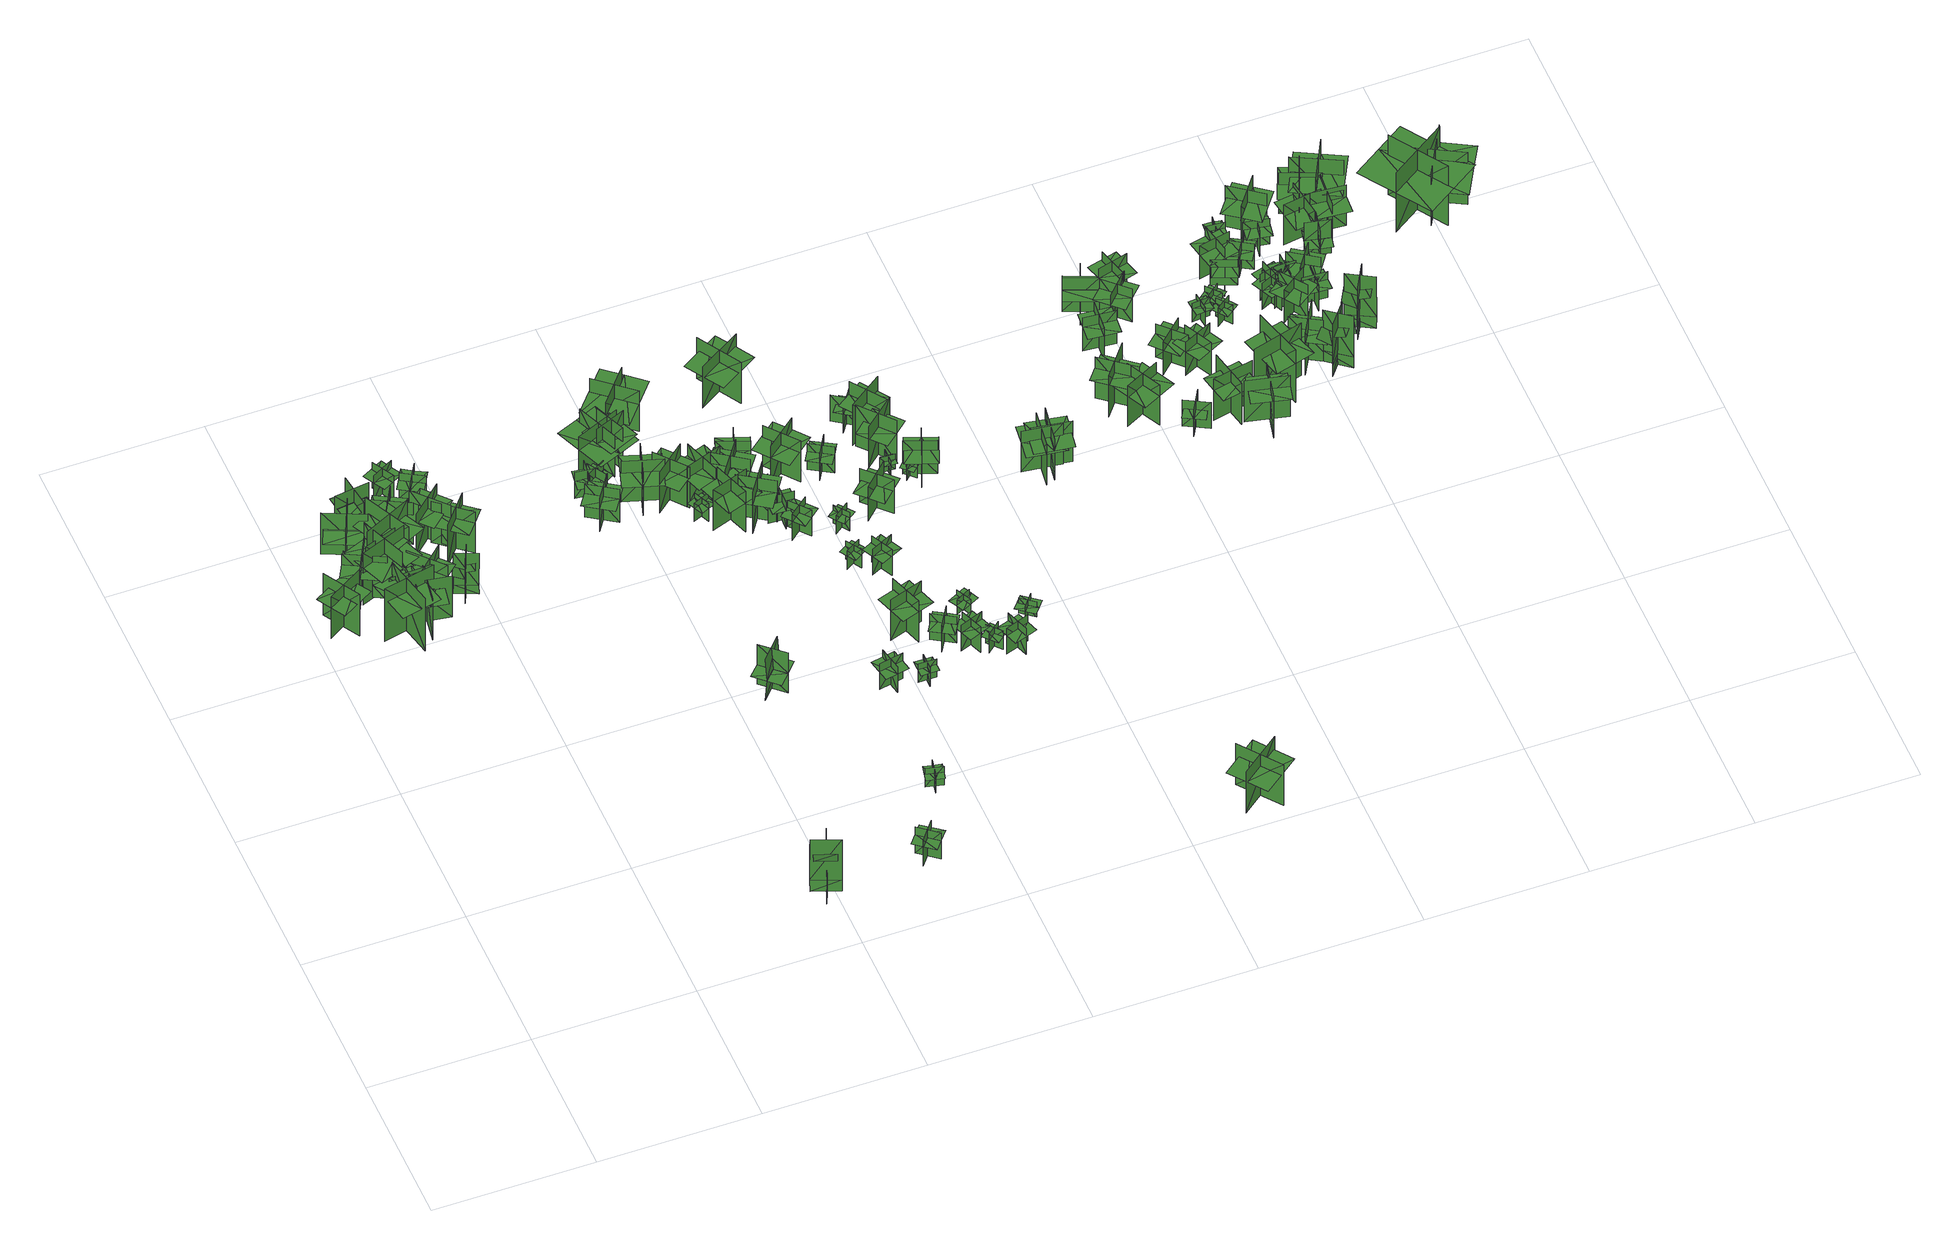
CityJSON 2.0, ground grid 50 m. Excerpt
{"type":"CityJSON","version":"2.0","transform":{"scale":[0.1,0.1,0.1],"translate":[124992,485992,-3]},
"CityObjects":{
"tree1":{"type":"SolitaryVegetationObject","geometry":[{"type":"MultiSurface","lod":"1","boundaries":[[[0,1,2]],[[0,2,3]],[[4,5,6]],[[4,6,7]],[[8,9,10]],[[8,10,11]],[[8,12,13]],[[8,13,9]]]}]},
"tree2":{"type":"SolitaryVegetationObject","geometry":[{"type":"MultiSurface","lod":"1","boundaries":[[[14,15,16]],[[14,16,17]],[[18,19,20]],[[18,20,21]],[[22,23,24]],[[22,24,25]],[[22,26,27]],[[22,27,23]]]}]},
"tree3":{"type":"SolitaryVegetationObject","geometry":[{"type":"MultiSurface","lod":"1","boundaries":[[[28,29,30]],[[28,30,31]],[[32,33,34]],[[32,34,35]],[[36,37,38]],[[36,38,39]],[[36,40,41]],[[36,41,37]]]}]},
"tree4":{"type":"SolitaryVegetationObject","geometry":[{"type":"MultiSurface","lod":"1","boundaries":[[[42,43,44]],[[42,44,45]],[[46,47,48]],[[46,48,49]],[[50,51,52]],[[50,52,53]],[[50,54,55]],[[50,55,51]]]}]},
"tree5":{"type":"SolitaryVegetationObject","geometry":[{"type":"MultiSurface","lod":"1","boundaries":[[[56,57,58]],[[56,58,59]],[[60,61,62]],[[60,62,63]],[[64,65,66]],[[64,66,67]],[[64,67,68]],[[64,68,69]]]}]},
"tree6":{"type":"SolitaryVegetationObject","geometry":[{"type":"MultiSurface","lod":"1","boundaries":[[[70,71,72]],[[70,72,73]],[[74,75,76]],[[74,76,77]],[[78,79,80]],[[78,80,81]],[[78,82,83]],[[78,83,79]]]}]},
"tree7":{"type":"SolitaryVegetationObject","geometry":[{"type":"MultiSurface","lod":"1","boundaries":[[[84,85,86]],[[84,86,87]],[[88,89,90]],[[88,90,91]],[[92,93,94]],[[92,94,95]],[[92,96,97]],[[92,97,93]]]}]},
"tree8":{"type":"SolitaryVegetationObject","geometry":[{"type":"MultiSurface","lod":"1","boundaries":[[[98,99,100]],[[98,100,101]],[[102,103,104]],[[102,104,105]],[[106,107,108]],[[106,108,109]],[[106,110,111]],[[106,111,107]]]}]},
"tree9":{"type":"SolitaryVegetationObject","geometry":[{"type":"MultiSurface","lod":"1","boundaries":[[[112,113,114]],[[112,114,115]],[[116,117,118]],[[116,118,119]],[[120,121,122]],[[120,122,123]],[[120,124,125]],[[120,125,121]]]}]},
"tree10":{"type":"SolitaryVegetationObject","geometry":[{"type":"MultiSurface","lod":"1","boundaries":[[[126,127,128]],[[126,128,129]],[[130,131,132]],[[130,132,133]],[[134,135,136]],[[134,136,137]],[[134,138,139]],[[134,139,135]]]}]},
"tree11":{"type":"SolitaryVegetationObject","geometry":[{"type":"MultiSurface","lod":"1","boundaries":[[[140,141,142]],[[140,142,143]],[[144,145,146]],[[144,146,147]],[[148,149,150]],[[148,150,151]],[[148,152,153]],[[148,153,149]]]}]},
"tree12":{"type":"SolitaryVegetationObject","geometry":[{"type":"MultiSurface","lod":"1","boundaries":[[[154,155,156]],[[154,156,157]],[[158,159,160]],[[158,160,161]],[[162,163,164]],[[162,164,165]],[[162,166,167]],[[162,167,163]]]}]},
"tree13":{"type":"SolitaryVegetationObject","geometry":[{"type":"MultiSurface","lod":"1","boundaries":[[[168,169,170]],[[168,170,171]],[[172,173,174]],[[172,174,175]],[[176,177,173]],[[176,173,172]],[[178,179,169]],[[178,169,168]],[[180,181,182]],[[180,182,183]],[[184,185,186]],[[184,186,187]]]}]},
"tree14":{"type":"SolitaryVegetationObject","geometry":[{"type":"MultiSurface","lod":"1","boundaries":[[[188,189,190]],[[188,190,191]],[[192,193,194]],[[192,194,195]],[[196,197,198]],[[196,198,199]],[[196,200,201]],[[196,201,197]]]}]},
"tree15":{"type":"SolitaryVegetationObject","geometry":[{"type":"MultiSurface","lod":"1","boundaries":[[[202,203,204]],[[202,204,205]],[[206,207,208]],[[206,208,209]],[[210,211,212]],[[210,212,213]],[[210,213,214]],[[210,214,215]]]}]},
"tree16":{"type":"SolitaryVegetationObject","geometry":[{"type":"MultiSurface","lod":"1","boundaries":[[[216,217,218]],[[216,218,219]],[[220,221,222]],[[220,222,223]],[[224,225,226]],[[224,226,227]],[[224,228,229]],[[224,229,225]]]}]},
"tree17":{"type":"SolitaryVegetationObject","geometry":[{"type":"MultiSurface","lod":"1","boundaries":[[[230,231,232]],[[230,232,233]],[[234,235,236]],[[234,236,237]],[[238,239,240]],[[238,240,241]],[[238,241,242]],[[238,242,243]]]}]},
"tree18":{"type":"SolitaryVegetationObject","geometry":[{"type":"MultiSurface","lod":"1","boundaries":[[[244,245,246]],[[244,246,247]],[[248,249,250]],[[248,250,251]],[[252,253,249]],[[252,249,248]],[[254,255,245]],[[254,245,244]],[[256,257,258]],[[256,258,259]],[[260,261,262]],[[260,262,263]]]}]},
"tree19":{"type":"SolitaryVegetationObject","geometry":[{"type":"MultiSurface","lod":"1","boundaries":[[[264,265,266]],[[264,266,267]],[[268,269,270]],[[268,270,271]],[[272,273,274]],[[272,274,275]],[[272,275,276]],[[272,276,277]]]}]},
"tree20":{"type":"SolitaryVegetationObject","geometry":[{"type":"MultiSurface","lod":"1","boundaries":[[[278,279,280]],[[278,280,281]],[[282,283,284]],[[282,284,285]],[[286,287,283]],[[286,283,282]],[[288,289,279]],[[288,279,278]],[[278,279,290]],[[278,290,291]],[[278,292,293]],[[278,293,279]]]}]},
"tree21":{"type":"SolitaryVegetationObject","geometry":[{"type":"MultiSurface","lod":"1","boundaries":[[[294,295,296]],[[294,296,297]],[[298,299,300]],[[298,300,301]],[[302,303,304]],[[302,304,305]],[[302,305,306]],[[302,306,307]]]}]},
"tree22":{"type":"SolitaryVegetationObject","geometry":[{"type":"MultiSurface","lod":"1","boundaries":[[[308,309,310]],[[308,310,311]],[[312,313,314]],[[312,314,315]],[[316,317,318]],[[316,318,319]],[[316,320,321]],[[316,321,317]]]}]},
"tree23":{"type":"SolitaryVegetationObject","geometry":[{"type":"MultiSurface","lod":"1","boundaries":[[[322,323,324]],[[322,324,325]],[[326,327,328]],[[326,328,329]],[[330,331,332]],[[330,332,333]],[[330,334,335]],[[330,335,331]]]}]},
"tree24":{"type":"SolitaryVegetationObject","geometry":[{"type":"MultiSurface","lod":"1","boundaries":[[[336,337,338]],[[336,338,339]],[[340,341,342]],[[340,342,343]],[[344,345,346]],[[344,346,347]],[[344,347,348]],[[344,348,349]]]}]},
"tree25":{"type":"SolitaryVegetationObject","geometry":[{"type":"MultiSurface","lod":"1","boundaries":[[[350,351,352]],[[350,352,353]],[[354,355,356]],[[354,356,357]],[[358,359,360]],[[358,360,361]],[[358,361,362]],[[358,362,363]]]}]},
"tree26":{"type":"SolitaryVegetationObject","geometry":[{"type":"MultiSurface","lod":"1","boundaries":[[[364,365,366]],[[364,366,367]],[[368,369,370]],[[368,370,371]],[[372,373,374]],[[372,374,375]],[[372,375,376]],[[372,376,377]]]}]},
"tree27":{"type":"SolitaryVegetationObject","geometry":[{"type":"MultiSurface","lod":"1","boundaries":[[[378,379,380]],[[378,380,381]],[[382,383,384]],[[382,384,385]],[[386,387,388]],[[386,388,389]],[[386,390,391]],[[386,391,387]]]}]},
"tree28":{"type":"SolitaryVegetationObject","geometry":[{"type":"MultiSurface","lod":"1","boundaries":[[[392,393,394]],[[392,394,395]],[[396,397,398]],[[396,398,399]],[[400,401,402]],[[400,402,403]],[[400,403,404]],[[400,404,405]]]}]},
"tree29":{"type":"SolitaryVegetationObject","geometry":[{"type":"MultiSurface","lod":"1","boundaries":[[[406,407,408]],[[406,408,409]],[[410,411,412]],[[410,412,413]],[[414,415,416]],[[414,416,417]],[[414,417,418]],[[414,418,419]]]}]},
"tree30":{"type":"SolitaryVegetationObject","geometry":[{"type":"MultiSurface","lod":"1","boundaries":[[[420,421,422]],[[420,422,423]],[[424,425,426]],[[424,426,427]],[[428,429,430]],[[428,430,431]],[[428,431,432]],[[428,432,433]]]}]},
"tree31":{"type":"SolitaryVegetationObject","geometry":[{"type":"MultiSurface","lod":"1","boundaries":[[[434,435,436]],[[434,436,437]],[[438,439,440]],[[438,440,441]],[[442,443,444]],[[442,444,445]],[[442,445,446]],[[442,446,447]]]}]},
"tree32":{"type":"SolitaryVegetationObject","geometry":[{"type":"MultiSurface","lod":"1","boundaries":[[[448,449,450]],[[448,450,451]],[[452,453,454]],[[452,454,455]],[[456,457,458]],[[456,458,459]],[[456,459,460]],[[456,460,461]]]}]},
"tree33":{"type":"SolitaryVegetationObject","geometry":[{"type":"MultiSurface","lod":"1","boundaries":[[[462,463,464]],[[462,464,465]],[[466,467,468]],[[466,468,469]],[[470,471,472]],[[470,472,473]],[[470,473,474]],[[470,474,475]]]}]},
"tree34":{"type":"SolitaryVegetationObject","geometry":[{"type":"MultiSurface","lod":"1","boundaries":[[[476,477,478]],[[476,478,479]],[[480,481,482]],[[480,482,483]],[[484,485,486]],[[484,486,487]],[[484,487,488]],[[484,488,489]]]}]},
"tree35":{"type":"SolitaryVegetationObject","geometry":[{"type":"MultiSurface","lod":"1","boundaries":[[[490,491,492]],[[490,492,493]],[[494,495,496]],[[494,496,497]],[[498,499,500]],[[498,500,501]],[[498,501,502]],[[498,502,503]]]}]},
"tree36":{"type":"SolitaryVegetationObject","geometry":[{"type":"MultiSurface","lod":"1","boundaries":[[[504,505,506]],[[504,506,507]],[[508,509,510]],[[508,510,511]],[[512,513,514]],[[512,514,515]],[[512,515,516]],[[512,516,517]]]}]},
"tree37":{"type":"SolitaryVegetationObject","geometry":[{"type":"MultiSurface","lod":"1","boundaries":[[[518,519,520]],[[518,520,521]],[[522,523,524]],[[522,524,525]],[[526,527,528]],[[526,528,529]],[[526,529,530]],[[526,530,531]]]}]},
"tree38":{"type":"SolitaryVegetationObject","geometry":[{"type":"MultiSurface","lod":"1","boundaries":[[[532,533,534]],[[532,534,535]],[[536,537,538]],[[536,538,539]],[[540,541,542]],[[540,542,543]],[[540,543,544]],[[540,544,545]]]}]},
"tree39":{"type":"SolitaryVegetationObject","geometry":[{"type":"MultiSurface","lod":"1","boundaries":[[[546,547,548]],[[546,548,549]],[[550,551,552]],[[550,552,553]],[[554,555,556]],[[554,556,557]],[[554,557,558]],[[554,558,559]]]}]},
"tree40":{"type":"SolitaryVegetationObject","geometry":[{"type":"MultiSurface","lod":"1","boundaries":[[[560,561,562]],[[560,562,563]],[[564,565,566]],[[564,566,567]],[[568,569,570]],[[568,570,571]],[[568,571,572]],[[568,572,573]]]}]},
"tree41":{"type":"SolitaryVegetationObject","geometry":[{"type":"MultiSurface","lod":"1","boundaries":[[[574,575,576]],[[574,576,577]],[[578,579,580]],[[578,580,581]],[[582,583,584]],[[582,584,585]],[[582,585,586]],[[582,586,587]]]}]},
"tree42":{"type":"SolitaryVegetationObject","geometry":[{"type":"MultiSurface","lod":"1","boundaries":[[[588,589,590]],[[588,590,591]],[[592,593,594]],[[592,594,595]],[[596,597,598]],[[596,598,599]],[[596,599,600]],[[596,600,601]]]}]},
"tree43":{"type":"SolitaryVegetationObject","geometry":[{"type":"MultiSurface","lod":"1","boundaries":[[[602,603,604]],[[602,604,605]],[[606,607,608]],[[606,608,609]],[[610,611,612]],[[610,612,613]],[[610,613,614]],[[610,614,615]]]}]},
"tree44":{"type":"SolitaryVegetationObject","geometry":[{"type":"MultiSurface","lod":"1","boundaries":[[[616,617,618]],[[616,618,619]],[[620,621,622]],[[620,622,623]],[[624,625,626]],[[624,626,627]],[[624,627,628]],[[624,628,629]]]}]},
"tree45":{"type":"SolitaryVegetationObject","geometry":[{"type":"MultiSurface","lod":"1","boundaries":[[[630,631,632]],[[630,632,633]],[[634,635,636]],[[634,636,637]],[[638,639,640]],[[638,640,641]],[[638,641,642]],[[638,642,643]]]}]},
"tree46":{"type":"SolitaryVegetationObject","geometry":[{"type":"MultiSurface","lod":"1","boundaries":[[[644,645,646]],[[644,646,647]],[[648,649,650]],[[648,650,651]],[[652,653,654]],[[652,654,655]],[[652,655,656]],[[652,656,657]]]}]},
"tree47":{"type":"SolitaryVegetationObject","geometry":[{"type":"MultiSurface","lod":"1","boundaries":[[[658,659,660]],[[658,660,661]],[[662,663,664]],[[662,664,665]],[[666,667,668]],[[666,668,669]],[[666,669,670]],[[666,670,671]]]}]},
"tree48":{"type":"SolitaryVegetationObject","geometry":[{"type":"MultiSurface","lod":"1","boundaries":[[[672,673,674]],[[672,674,675]],[[676,677,678]],[[676,678,679]],[[680,681,682]],[[680,682,683]],[[680,683,684]],[[680,684,685]]]}]},
"tree49":{"type":"SolitaryVegetationObject","geometry":[{"type":"MultiSurface","lod":"1","boundaries":[[[686,687,688]],[[686,688,689]],[[690,691,692]],[[690,692,693]],[[694,695,696]],[[694,696,697]],[[694,697,698]],[[694,698,699]]]}]},
"tree50":{"type":"SolitaryVegetationObject","geometry":[{"type":"MultiSurface","lod":"1","boundaries":[[[700,701,702]],[[700,702,703]],[[704,705,706]],[[704,706,707]],[[708,709,710]],[[708,710,711]],[[708,711,712]],[[708,712,713]]]}]},
"tree51":{"type":"SolitaryVegetationObject","geometry":[{"type":"MultiSurface","lod":"1","boundaries":[[[714,715,716]],[[714,716,717]],[[718,719,720]],[[718,720,721]],[[722,723,724]],[[722,724,725]],[[722,725,726]],[[722,726,727]]]}]},
"tree52":{"type":"SolitaryVegetationObject","geometry":[{"type":"MultiSurface","lod":"1","boundaries":[[[728,729,730]],[[728,730,731]],[[732,733,734]],[[732,734,735]],[[736,737,738]],[[736,738,739]],[[736,739,740]],[[736,740,741]]]}]},
"tree53":{"type":"SolitaryVegetationObject","geometry":[{"type":"MultiSurface","lod":"1","boundaries":[[[742,743,744]],[[742,744,745]],[[746,747,748]],[[746,748,749]],[[750,751,752]],[[750,752,753]],[[750,751,754]],[[750,754,755]]]}]},
"tree54":{"type":"SolitaryVegetationObject","geometry":[{"type":"MultiSurface","lod":"1","boundaries":[[[756,757,758]],[[756,758,759]],[[760,761,762]],[[760,762,763]],[[764,765,766]],[[764,766,767]],[[764,767,768]],[[764,768,769]]]}]},
"tree55":{"type":"SolitaryVegetationObject","geometry":[{"type":"MultiSurface","lod":"1","boundaries":[[[770,771,772]],[[770,772,773]],[[774,775,776]],[[774,776,777]],[[778,779,780]],[[778,780,781]],[[778,781,782]],[[778,782,783]]]}]},
"tree56":{"type":"SolitaryVegetationObject","geometry":[{"type":"MultiSurface","lod":"1","boundaries":[[[784,785,786]],[[784,786,787]],[[788,789,790]],[[788,790,791]],[[792,793,794]],[[792,794,795]],[[792,795,796]],[[792,796,797]]]}]},
"tree57":{"type":"SolitaryVegetationObject","geometry":[{"type":"MultiSurface","lod":"1","boundaries":[[[798,799,800]],[[798,800,801]],[[802,803,804]],[[802,804,805]],[[806,807,808]],[[806,808,809]],[[806,809,810]],[[806,810,811]]]}]},
"tree58":{"type":"SolitaryVegetationObject","geometry":[{"type":"MultiSurface","lod":"1","boundaries":[[[812,813,814]],[[812,814,815]],[[816,817,818]],[[816,818,819]],[[820,821,822]],[[820,822,823]],[[820,823,824]],[[820,824,825]]]}]},
"tree59":{"type":"SolitaryVegetationObject","geometry":[{"type":"MultiSurface","lod":"1","boundaries":[[[826,827,828]],[[826,828,829]],[[830,831,832]],[[830,832,833]],[[834,835,836]],[[834,836,837]],[[834,837,838]],[[834,838,839]]]}]},
"tree60":{"type":"SolitaryVegetationObject","geometry":[{"type":"MultiSurface","lod":"1","boundaries":[[[840,841,842]],[[840,842,843]],[[844,845,846]],[[844,846,847]],[[848,849,850]],[[848,850,851]],[[848,851,852]],[[848,852,853]]]}]},
"tree61":{"type":"SolitaryVegetationObject","geometry":[{"type":"MultiSurface","lod":"1","boundaries":[[[854,855,856]],[[854,856,857]],[[858,859,860]],[[858,860,861]],[[862,863,864]],[[862,864,865]],[[862,865,866]],[[862,866,867]]]}]},
"tree62":{"type":"SolitaryVegetationObject","geometry":[{"type":"MultiSurface","lod":"1","boundaries":[[[868,869,870]],[[868,870,871]],[[872,873,874]],[[872,874,875]],[[876,877,878]],[[876,878,879]],[[876,879,880]],[[876,880,881]]]}]},
"tree63":{"type":"SolitaryVegetationObject","geometry":[{"type":"MultiSurface","lod":"1","boundaries":[[[882,883,884]],[[882,884,885]],[[886,887,888]],[[886,888,889]],[[890,891,892]],[[890,892,893]],[[890,893,894]],[[890,894,895]]]}]},
"tree64":{"type":"SolitaryVegetationObject","geometry":[{"type":"MultiSurface","lod":"1","boundaries":[[[896,897,898]],[[896,898,899]],[[900,901,902]],[[900,902,903]],[[904,905,906]],[[904,906,907]],[[904,908,909]],[[904,909,905]]]}]},
"tree65":{"type":"SolitaryVegetationObject","geometry":[{"type":"MultiSurface","lod":"1","boundaries":[[[910,911,912]],[[910,912,913]],[[914,915,916]],[[914,916,917]],[[918,919,920]],[[918,920,921]],[[918,921,922]],[[918,922,923]]]}]},
"tree66":{"type":"SolitaryVegetationObject","geometry":[{"type":"MultiSurface","lod":"1","boundaries":[[[924,925,926]],[[924,926,927]],[[928,929,930]],[[928,930,931]],[[932,933,934]],[[932,934,935]],[[932,935,936]],[[932,936,937]]]}]},
"tree67":{"type":"SolitaryVegetationObject","geometry":[{"type":"MultiSurface","lod":"1","boundaries":[[[938,939,940]],[[938,940,941]],[[942,943,944]],[[942,944,945]],[[946,947,948]],[[946,948,949]],[[946,949,950]],[[946,950,951]]]}]},
"tree68":{"type":"SolitaryVegetationObject","geometry":[{"type":"MultiSurface","lod":"1","boundaries":[[[952,953,954]],[[952,954,955]],[[956,957,958]],[[956,958,959]],[[960,961,962]],[[960,962,963]],[[960,961,964]],[[960,964,965]]]}]},
"tree69":{"type":"SolitaryVegetationObject","geometry":[{"type":"MultiSurface","lod":"1","boundaries":[[[966,967,968]],[[966,968,969]],[[970,971,972]],[[970,972,973]],[[974,975,976]],[[974,976,977]],[[974,977,978]],[[974,978,979]]]}]},
"tree70":{"type":"SolitaryVegetationObject","geometry":[{"type":"MultiSurface","lod":"1","boundaries":[[[980,981,982]],[[980,982,983]],[[984,985,986]],[[984,986,987]],[[988,989,990]],[[988,990,991]],[[988,991,992]],[[988,992,993]]]}]},
"tree71":{"type":"SolitaryVegetationObject","geometry":[{"type":"MultiSurface","lod":"1","boundaries":[[[994,995,996]],[[994,996,997]],[[998,999,1000]],[[998,1000,1001]],[[1002,1003,1004]],[[1002,1004,1005]],[[1002,1006,1007]],[[1002,1007,1003]]]}]},
"tree72":{"type":"SolitaryVegetationObject","geometry":[{"type":"MultiSurface","lod":"1","boundaries":[[[1008,1009,1010]],[[1008,1010,1011]],[[1012,1013,1014]],[[1012,1014,1015]],[[1016,1017,1018]],[[1016,1018,1019]],[[1016,1019,1020]],[[1016,1020,1021]]]}]},
"tree73":{"type":"SolitaryVegetationObject","geometry":[{"type":"MultiSurface","lod":"1","boundaries":[[[1022,1023,1024]],[[1022,1024,1025]],[[1026,1027,1028]],[[1026,1028,1029]],[[1030,1031,1032]],[[1030,1032,1033]],[[1030,1033,1034]],[[1030,1034,1035]]]}]},
"tree74":{"type":"SolitaryVegetationObject","geometry":[{"type":"MultiSurface","lod":"1","boundaries":[[[1036,1037,1038]],[[1036,1038,1039]],[[1040,1041,1042]],[[1040,1042,1043]],[[1044,1045,1046]],[[1044,1046,1047]],[[1044,1048,1049]],[[1044,1049,1045]]]}]},
"tree75":{"type":"SolitaryVegetationObject","geometry":[{"type":"MultiSurface","lod":"1","boundaries":[[[1050,1051,1052]],[[1050,1052,1053]],[[1054,1055,1056]],[[1054,1056,1057]],[[1058,1059,1060]],[[1058,1060,1061]],[[1058,1061,1062]],[[1058,1062,1063]]]}]},
"tree76":{"type":"SolitaryVegetationObject","geometry":[{"type":"MultiSurface","lod":"1","boundaries":[[[1064,1065,1066]],[[1064,1066,1067]],[[1068,1069,1070]],[[1068,1070,1071]],[[1072,1073,1074]],[[1072,1074,1075]],[[1072,1076,1077]],[[1072,1077,1073]]]}]},
"tree77":{"type":"SolitaryVegetationObject","geometry":[{"type":"MultiSurface","lod":"1","boundaries":[[[1078,1079,1080]],[[1078,1080,1081]],[[1082,1083,1084]],[[1082,1084,1085]],[[1086,1087,1088]],[[1086,1088,1089]],[[1086,1089,1090]],[[1086,1090,1091]]]}]},
"tree78":{"type":"SolitaryVegetationObject","geometry":[{"type":"MultiSurface","lod":"1","boundaries":[[[1092,1093,1094]],[[1092,1094,1095]],[[1096,1097,1098]],[[1096,1098,1099]],[[1100,1101,1102]],[[1100,1102,1103]],[[1100,1103,1104]],[[1100,1104,1105]]]}]},
"tree79":{"type":"SolitaryVegetationObject","geometry":[{"type":"MultiSurface","lod":"1","boundaries":[[[1106,1107,1108]],[[1106,1108,1109]],[[1110,1111,1112]],[[1110,1112,1113]],[[1114,1115,1116]],[[1114,1116,1117]],[[1114,1117,1118]],[[1114,1118,1119]]]}]},
"tree80":{"type":"SolitaryVegetationObject","geometry":[{"type":"MultiSurface","lod":"1","boundaries":[[[1120,1121,1122]],[[1120,1122,1123]],[[1124,1125,1126]],[[1124,1126,1127]],[[1128,1129,1130]],[[1128,1130,1131]],[[1128,1132,1133]],[[1128,1133,1129]]]}]},
"tree81":{"type":"SolitaryVegetationObject","geometry":[{"type":"MultiSurface","lod":"1","boundaries":[[[1134,1135,1136]],[[1134,1136,1137]],[[1138,1139,1140]],[[1138,1140,1141]],[[1142,1143,1144]],[[1142,1144,1145]],[[1142,1145,1146]],[[1142,1146,1147]]]}]},
"tree82":{"type":"SolitaryVegetationObject","geometry":[{"type":"MultiSurface","lod":"1","boundaries":[[[1148,1149,1150]],[[1148,1150,1151]],[[1152,1153,1154]],[[1152,1154,1155]],[[1156,1157,1153]],[[1156,1153,1152]],[[1158,1159,1149]],[[1158,1149,1148]],[[1160,1161,1162]],[[1160,1162,1163]],[[1164,1165,1166]],[[1164,1166,1167]]]}]},
"tree83":{"type":"SolitaryVegetationObject","geometry":[{"type":"MultiSurface","lod":"1","boundaries":[[[1168,1169,1170]],[[1168,1170,1171]],[[1172,1173,1174]],[[1172,1174,1175]],[[1176,1177,1178]],[[1176,1178,1179]],[[1176,1179,1180]],[[1176,1180,1181]]]}]},
"tree84":{"type":"SolitaryVegetationObject","geometry":[{"type":"MultiSurface","lod":"1","boundaries":[[[1182,1183,1184]],[[1182,1184,1185]],[[1186,1187,1188]],[[1186,1188,1189]],[[1190,1191,1192]],[[1190,1192,1193]],[[1190,1193,1194]],[[1190,1194,1195]]]}]},
"tree85":{"type":"SolitaryVegetationObject","geometry":[{"type":"MultiSurface","lod":"1","boundaries":[[[1196,1197,1198]],[[1196,1198,1199]],[[1200,1201,1202]],[[1200,1202,1203]],[[1204,1205,1206]],[[1204,1206,1207]],[[1204,1207,1208]],[[1204,1208,1209]]]}]},
"tree86":{"type":"SolitaryVegetationObject","geometry":[{"type":"MultiSurface","lod":"1","boundaries":[[[1210,1211,1212]],[[1210,1212,1213]],[[1214,1215,1216]],[[1214,1216,1217]],[[1218,1219,1220]],[[1218,1220,1221]],[[1218,1221,1222]],[[1218,1222,1223]]]}]},
"tree87":{"type":"SolitaryVegetationObject","geometry":[{"type":"MultiSurface","lod":"1","boundaries":[[[1224,1225,1226]],[[1224,1226,1227]],[[1228,1229,1230]],[[1228,1230,1231]],[[1232,1233,1234]],[[1232,1234,1235]],[[1232,1235,1236]],[[1232,1236,1237]]]}]},
"tree88":{"type":"SolitaryVegetationObject","geometry":[{"type":"MultiSurface","lod":"1","boundaries":[[[1238,1239,1240]],[[1238,1240,1241]],[[1242,1243,1244]],[[1242,1244,1245]],[[1246,1247,1248]],[[1246,1248,1249]],[[1246,1249,1250]],[[1246,1250,1251]]]}]},
"tree89":{"type":"SolitaryVegetationObject","geometry":[{"type":"MultiSurface","lod":"1","boundaries":[[[1252,1253,1254]],[[1252,1254,1255]],[[1256,1257,1258]],[[1256,1258,1259]],[[1260,1261,1262]],[[1260,1262,1263]],[[1260,1263,1264]],[[1260,1264,1265]]]}]},
"tree90":{"type":"SolitaryVegetationObject","geometry":[{"type":"MultiSurface","lod":"1","boundaries":[[[1266,1267,1268]],[[1266,1268,1269]],[[1270,1271,1272]],[[1270,1272,1273]],[[1274,1275,1276]],[[1274,1276,1277]],[[1274,1278,1279]],[[1274,1279,1275]]]}]},
"tree91":{"type":"SolitaryVegetationObject","geometry":[{"type":"MultiSurface","lod":"1","boundaries":[[[1280,1281,1282]],[[1280,1282,1283]],[[1284,1285,1286]],[[1284,1286,1287]],[[1288,1289,1290]],[[1288,1290,1291]],[[1288,1291,1292]],[[1288,1292,1293]]]}]},
"tree92":{"type":"SolitaryVegetationObject","geometry":[{"type":"MultiSurface","lod":"1","boundaries":[[[1294,1295,1296]],[[1294,1296,1297]],[[1298,1299,1300]],[[1298,1300,1301]],[[1302,1303,1304]],[[1302,1304,1305]],[[1302,1305,1306]],[[1302,1306,1307]]]}]},
"tree93":{"type":"SolitaryVegetationObject","geometry":[{"type":"MultiSurface","lod":"1","boundaries":[[[1308,1309,1310]],[[1308,1310,1311]],[[1312,1313,1314]],[[1312,1314,1315]],[[1316,1317,1318]],[[1316,1318,1319]],[[1316,1319,1320]],[[1316,1320,1321]]]}]},
"tree94":{"type":"SolitaryVegetationObject","geometry":[{"type":"MultiSurface","lod":"1","boundaries":[[[1322,1323,1324]],[[1322,1324,1325]],[[1326,1327,1328]],[[1326,1328,1329]],[[1330,1331,1332]],[[1330,1332,1333]],[[1330,1333,1334]],[[1330,1334,1335]]]}]},
"tree95":{"type":"SolitaryVegetationObject","geometry":[{"type":"MultiSurface","lod":"1","boundaries":[[[1336,1337,1338]],[[1336,1338,1339]],[[1340,1341,1342]],[[1340,1342,1343]],[[1344,1345,1341]],[[1344,1341,1340]],[[1346,1347,1337]],[[1346,1337,1336]],[[1348,1349,1350]],[[1348,1350,1351]],[[1352,1353,1354]],[[1352,1354,1355]]]}]},
"tree96":{"type":"SolitaryVegetationObject","geometry":[{"type":"MultiSurface","lod":"1","boundaries":[[[1356,1357,1358]],[[1356,1358,1359]],[[1360,1361,1362]],[[1360,1362,1363]],[[1364,1365,1361]],[[1364,1361,1360]],[[1366,1367,1357]],[[1366,1357,1356]],[[1356,1357,1368]],[[1356,1368,1369]],[[1356,1370,1371]],[[1356,1371,1357]]]}]},
"tree97":{"type":"SolitaryVegetationObject","geometry":[{"type":"MultiSurface","lod":"1","boundaries":[[[1372,1373,1374]],[[1372,1374,1375]],[[1376,1377,1378]],[[1376,1378,1379]],[[1380,1381,1382]],[[1380,1382,1383]],[[1380,1383,1384]],[[1380,1384,1385]]]}]},
"tree98":{"type":"SolitaryVegetationObject","geometry":[{"type":"MultiSurface","lod":"1","boundaries":[[[1386,1387,1388]],[[1386,1388,1389]],[[1390,1391,1392]],[[1390,1392,1393]],[[1394,1395,1396]],[[1394,1396,1397]],[[1394,1397,1398]],[[1394,1398,1399]]]}]},
"tree99":{"type":"SolitaryVegetationObject","geometry":[{"type":"MultiSurface","lod":"1","boundaries":[[[1400,1401,1402]],[[1400,1402,1403]],[[1404,1405,1406]],[[1404,1406,1407]],[[1408,1409,1410]],[[1408,1410,1411]],[[1408,1411,1412]],[[1408,1412,1413]]]}]},
"tree100":{"type":"SolitaryVegetationObject","geometry":[{"type":"MultiSurface","lod":"1","boundaries":[[[1414,1415,1416]],[[1414,1416,1417]],[[1418,1419,1420]],[[1418,1420,1421]],[[1422,1423,1424]],[[1422,1424,1425]],[[1422,1425,1426]],[[1422,1426,1427]]]}]},
"tree101":{"type":"SolitaryVegetationObject","geometry":[{"type":"MultiSurface","lod":"1","boundaries":[[[1428,1429,1430]],[[1428,1430,1431]],[[1432,1433,1434]],[[1432,1434,1435]],[[1436,1437,1438]],[[1436,1438,1439]],[[1436,1439,1440]],[[1436,1440,1441]]]}]},
"tree102":{"type":"SolitaryVegetationObject","geometry":[{"type":"MultiSurface","lod":"1","boundaries":[[[1442,1443,1444]],[[1442,1444,1445]],[[1446,1447,1448]],[[1446,1448,1449]],[[1450,1451,1452]],[[1450,1452,1453]],[[1450,1453,1454]],[[1450,1454,1455]]]}]}
},
"vertices":[
[143,1678,19],[31,1612,19],[31,1612,191],[143,1678,191],[43,1703,19],[109,1591,19],[109,1591,191],[43,1703,191],[133,1672,146],[31,1612,146],[57,1568,146],[159,1628,146],[107,1716,146],[5,1656,146],
[231,1687,28],[116,1746,28],[116,1746,200],[231,1687,200],[199,1784,28],[140,1669,28],[140,1669,200],[199,1784,200],[221,1692,156],[116,1746,156],[92,1700,156],[198,1646,156],[245,1737,156],[139,1792,156],
[263,1479,8],[227,1641,8],[227,1641,227],[263,1479,227],[332,1590,8],[171,1554,8],[171,1554,227],[332,1590,227],[260,1493,171],[227,1641,171],[164,1627,171],[196,1479,171],[323,1507,171],[291,1655,171],
[234,1845,45],[113,1898,45],[113,1898,216],[234,1845,216],[203,1922,45],[203,1922,216],[150,1801,216],[150,1801,45],[224,1844,150],[118,1890,150],[97,1841,150],[203,1795,150],[247,1895,150],[141,1941,150],
[263,1656,22],[206,1800,22],[206,1800,238],[263,1656,238],[305,1751,22],[161,1693,22],[161,1693,238],[305,1751,238],[305,1751,177],[276,1823,177],[132,1765,177],[161,1693,177],[190,1621,177],[333,1679,177],
[342,1629,12],[212,1623,12],[212,1623,184],[342,1629,184],[265,1698,12],[272,1568,12],[272,1568,184],[265,1698,184],[331,1629,140],[212,1623,140],[215,1572,140],[333,1577,140],[328,1680,140],[210,1674,140],
[311,1789,28],[189,1745,28],[189,1745,201],[311,1789,201],[218,1832,28],[262,1710,28],[262,1710,201],[218,1832,201],[301,1786,156],[189,1745,156],[206,1697,156],[318,1737,156],[283,1834,156],[172,1794,156],
[297,1509,9],[318,1638,9],[318,1638,181],[297,1509,181],[380,1570,9],[252,1591,9],[252,1591,181],[380,1570,181],[298,1520,137],[318,1638,137],[267,1646,137],[248,1529,137],[349,1512,137],[369,1629,137],
[241,1883,26],[314,1734,26],[314,1734,245],[241,1883,245],[199,1759,26],[348,1831,26],[348,1831,245],[199,1759,245],[247,1870,188],[314,1734,188],[372,1763,188],[306,1899,188],[189,1841,188],[255,1705,188],
[289,1978,50],[182,1964,50],[182,1964,190],[289,1978,190],[235,2019,50],[235,2019,190],[249,1912,190],[249,1912,50],[283,1973,136],[189,1960,136],[195,1917,136],[289,1929,136],[277,2018,136],[183,2005,136],
[295,1704,13],[382,1608,13],[382,1608,185],[295,1704,185],[291,1601,13],[387,1689,13],[387,1689,185],[291,1601,185],[302,1696,140],[382,1608,140],[420,1642,140],[340,1730,140],[264,1661,140],[344,1573,140],
[280,1831,16],[341,1945,16],[341,1945,188],[280,1831,188],[378,1861,16],[263,1922,16],[263,1922,188],[378,1861,188],[285,1840,143],[341,1945,143],[296,1969,143],[240,1865,143],[330,1816,143],[386,1921,143],
[432,1602,47],[460,1667,47],[461,1667,181],[433,1602,181],[482,1622,47],[417,1650,47],[416,1650,181],[482,1621,181],[482,1621,12],[416,1650,12],[433,1602,12],[461,1667,12],[432,1602,112],[461,1667,112],[428,1682,125],[399,1616,125],[457,1658,133],[436,1609,133],[461,1598,141],[482,1648,141],
[371,1820,13],[467,1908,13],[467,1908,185],[371,1820,185],[473,1817,13],[386,1912,13],[386,1912,185],[473,1817,185],[379,1828,140],[467,1908,140],[432,1946,140],[344,1866,140],[413,1790,140],[501,1870,140],
[349,2101,17],[386,2033,17],[386,2033,124],[349,2101,124],[334,2052,17],[402,2089,17],[402,2089,124],[334,2052,124],[334,2052,94],[353,2018,94],[421,2055,94],[402,2089,94],[384,2123,94],[316,2086,94],
[430,1857,7],[530,1774,7],[530,1774,179],[430,1857,179],[440,1755,7],[523,1855,7],[523,1855,179],[440,1755,179],[438,1850,134],[530,1774,134],[563,1814,134],[471,1889,134],[405,1810,134],[497,1735,134],
[406,2040,12],[473,2001,12],[473,2001,120],[406,2040,120],[419,1990,12],[458,2057,12],[458,2057,120],[419,1990,120],[419,1990,90],[453,1971,90],[492,2038,90],[458,2057,90],[425,2077,90],[386,2010,90],
[933,233,56],[1018,201,56],[1017,199,226],[933,231,226],[961,170,56],[993,255,56],[992,255,226],[960,170,226],[960,170,11],[992,255,11],[933,231,11],[1017,199,11],[933,232,139],[1018,200,139],[1034,243,156],[949,275,156],[1006,204,166],[942,228,166],[930,195,175],[994,172,175],
[1309,257,20],[1261,196,20],[1261,196,128],[1309,257,128],[1258,251,20],[1318,203,20],[1318,203,128],[1258,251,128],[1258,251,97],[1234,221,97],[1294,173,97],[1318,203,97],[1343,233,97],[1282,281,97],
[1152,953,93],[1083,1016,93],[1050,980,94],[1119,917,94],[1087,949,93],[1150,1018,93],[1146,1022,179],[1083,953,179],[1083,953,8],[1146,1022,8],[1154,956,8],[1085,1019,8],[1083,1016,179],[1152,953,179],[1184,988,94],[1115,1051,94],
[883,1715,14],[938,1797,14],[938,1797,152],[883,1715,152],[948,1727,14],[865,1783,14],[865,1783,152],[948,1727,152],[948,1727,113],[976,1769,113],[893,1824,113],[865,1783,113],[837,1741,113],[920,1686,113],
[905,1890,13],[897,1824,13],[897,1824,123],[905,1890,123],[865,1858,13],[931,1850,13],[931,1850,123],[865,1858,123],[865,1858,87],[931,1850,87],[935,1886,87],[869,1894,87],[860,1822,87],[926,1814,87],
[942,1819,15],[908,1876,15],[908,1876,125],[942,1819,125],[955,1868,15],[897,1835,15],[897,1835,125],[955,1868,125],[955,1868,89],[897,1835,89],[915,1803,89],[973,1837,89],[936,1899,89],[879,1866,89],
[1376,472,21],[1429,460,21],[1429,460,98],[1376,472,98],[1395,441,21],[1407,495,21],[1407,495,98],[1395,441,98],[1395,441,76],[1422,435,76],[1434,489,76],[1407,495,76],[1380,501,76],[1368,447,76],
[1041,1988,9],[1041,1988,180],[905,1931,180],[905,1931,9],[1001,1897,9],[1001,1897,180],[947,2028,180],[947,2028,9],[1009,1877,124],[1077,1905,124],[1010,2068,124],[942,2040,124],[874,2011,124],[941,1848,124],
[982,1798,14],[1099,1762,14],[1099,1762,183],[982,1798,183],[1020,1726,14],[1056,1842,14],[1056,1842,183],[1020,1726,183],[1020,1726,135],[1078,1708,135],[1114,1825,135],[1056,1842,135],[997,1860,135],[962,1744,135],
[991,2010,9],[1032,1914,9],[1032,1914,183],[991,2010,183],[962,1935,9],[1058,1976,9],[1058,1976,183],[962,1935,183],[962,1935,126],[1058,1976,126],[1036,2029,126],[939,1988,126],[984,1883,126],[1080,1924,126],
[1075,1800,13],[1153,1707,13],[1153,1707,183],[1075,1800,183],[1067,1719,13],[1160,1798,13],[1160,1798,183],[1067,1719,183],[1067,1719,135],[1107,1672,135],[1200,1751,135],[1160,1798,135],[1121,1844,135],[1028,1765,135],
[1193,1670,20],[1142,1648,20],[1142,1648,96],[1193,1670,96],[1159,1684,20],[1181,1633,20],[1181,1633,96],[1159,1684,96],[1159,1684,75],[1133,1672,75],[1156,1622,75],[1181,1633,75],[1206,1644,75],[1184,1695,75],
[1393,863,21],[1469,878,21],[1469,878,128],[1393,863,128],[1436,834,21],[1420,910,21],[1420,910,128],[1436,834,128],[1436,834,98],[1474,842,98],[1458,918,98],[1420,910,98],[1382,902,98],[1398,826,98],
[1016,2126,9],[1016,2126,179],[1128,2031,179],[1128,2031,9],[1115,2132,9],[1115,2132,179],[1024,2024,179],[1024,2024,9],[1129,2149,124],[1073,2196,124],[959,2062,124],[1015,2014,124],[1072,1967,124],[1186,2101,124],
[1146,1712,13],[1261,1752,13],[1261,1752,182],[1146,1712,182],[1219,1676,13],[1179,1791,13],[1179,1791,182],[1219,1676,182],[1219,1676,135],[1276,1696,135],[1237,1811,135],[1179,1791,135],[1122,1771,135],[1161,1656,135],
[1297,1642,14],[1182,1602,14],[1182,1602,184],[1297,1642,184],[1224,1678,14],[1264,1563,14],[1264,1563,184],[1224,1678,184],[1224,1678,136],[1167,1658,136],[1207,1543,136],[1264,1563,136],[1322,1583,136],[1282,1698,136],
[1241,1660,13],[1312,1758,13],[1312,1758,182],[1241,1660,182],[1321,1672,13],[1223,1743,13],[1223,1743,182],[1321,1672,182],[1321,1672,135],[1357,1722,135],[1258,1793,135],[1223,1743,135],[1187,1694,135],[1286,1623,135],
[1504,848,21],[1559,848,21],[1559,848,98],[1504,848,98],[1530,822,21],[1530,877,21],[1530,877,98],[1530,822,98],[1530,822,77],[1558,822,77],[1557,877,77],[1530,877,77],[1502,877,77],[1502,821,77],
[1282,1553,12],[1350,1654,12],[1350,1654,182],[1282,1553,182],[1362,1568,12],[1261,1636,12],[1261,1636,182],[1362,1568,182],[1362,1568,134],[1396,1619,134],[1295,1686,134],[1261,1636,134],[1227,1585,134],[1328,1517,134],
[1374,1532,15],[1378,1609,15],[1378,1609,122],[1374,1532,122],[1412,1566,15],[1335,1570,15],[1335,1570,122],[1412,1566,122],[1412,1566,92],[1414,1605,92],[1337,1609,92],[1335,1570,92],[1333,1531,92],[1411,1528,92],
[1299,1738,12],[1332,1831,12],[1332,1831,150],[1299,1738,150],[1359,1765,12],[1265,1799,12],[1265,1799,150],[1359,1765,150],[1359,1765,111],[1376,1812,111],[1282,1846,111],[1265,1799,111],[1248,1752,111],[1342,1718,111],
[1526,1099,20],[1562,992,20],[1562,992,190],[1526,1099,190],[1490,1025,20],[1597,1061,20],[1597,1061,190],[1490,1025,190],[1490,1025,146],[1508,974,146],[1614,1009,146],[1597,1061,146],[1580,1112,146],[1473,1076,146],
[1433,1535,14],[1374,1485,14],[1374,1485,122],[1433,1535,122],[1382,1540,14],[1431,1481,14],[1431,1481,122],[1382,1540,122],[1382,1540,92],[1352,1515,92],[1402,1456,92],[1431,1481,92],[1461,1505,92],[1411,1565,92],
[1339,1690,19],[1383,1680,19],[1383,1680,80],[1339,1690,80],[1355,1665,19],[1364,1708,19],[1364,1708,80],[1355,1665,80],[1355,1665,63],[1377,1660,63],[1386,1703,63],[1364,1708,63],[1343,1713,63],[1334,1669,63],
[1520,1344,27],[1473,1315,27],[1473,1315,104],[1520,1344,104],[1484,1353,27],[1513,1306,27],[1513,1306,104],[1484,1353,104],[1484,1353,82],[1460,1338,82],[1490,1291,82],[1513,1306,82],[1537,1320,82],[1507,1367,82],
[1658,945,25],[1592,985,25],[1592,985,133],[1658,945,133],[1646,995,25],[1606,929,25],[1606,929,133],[1646,995,133],[1646,995,103],[1613,1015,103],[1573,949,103],[1606,929,103],[1639,909,103],[1679,975,103],
[1550,1320,23],[1584,1251,23],[1584,1251,131],[1550,1320,131],[1533,1272,23],[1603,1306,23],[1603,1306,131],[1533,1272,131],[1533,1272,101],[1550,1237,101],[1620,1271,101],[1603,1306,101],[1585,1341,101],[1516,1306,101],
[1400,1774,18],[1477,1680,18],[1477,1680,188],[1400,1774,188],[1391,1693,18],[1486,1770,18],[1486,1770,188],[1391,1693,188],[1391,1693,140],[1430,1646,140],[1524,1723,140],[1486,1770,140],[1447,1817,140],[1353,1740,140],
[1536,1455,20],[1503,1499,20],[1503,1499,97],[1536,1455,97],[1542,1491,20],[1497,1458,20],[1497,1458,97],[1542,1491,97],[1542,1491,76],[1525,1513,76],[1481,1480,76],[1497,1458,76],[1514,1436,76],[1558,1469,76],
[1681,961,21],[1709,889,21],[1709,889,129],[1681,961,129],[1660,914,21],[1732,942,21],[1732,942,129],[1660,914,129],[1660,914,99],[1674,878,99],[1746,906,99],[1732,942,99],[1718,978,99],[1646,950,99],
[1350,2155,14],[1432,2021,14],[1432,2021,185],[1350,2155,185],[1325,2045,14],[1459,2128,14],[1459,2128,185],[1325,2045,185],[1330,2048,137],[1367,1990,137],[1490,2066,137],[1454,2124,137],[1417,2183,137],[1294,2107,137],
[1771,913,24],[1729,876,24],[1729,876,101],[1771,913,101],[1734,915,24],[1771,874,24],[1771,874,101],[1734,915,101],[1734,915,79],[1713,897,79],[1750,856,79],[1771,874,79],[1791,892,79],[1755,934,79],
[1712,1081,23],[1712,1081,85],[1735,1033,85],[1735,1033,23],[1745,1069,23],[1745,1069,85],[1699,1046,85],[1699,1046,23],[1753,1073,64],[1741,1097,64],[1683,1068,64],[1695,1044,64],[1707,1020,64],[1764,1049,64],
[1525,1657,27],[1564,1724,27],[1564,1724,135],[1525,1657,135],[1575,1669,27],[1508,1709,27],[1508,1709,135],[1575,1669,135],[1575,1669,104],[1595,1703,104],[1528,1742,104],[1508,1709,104],[1489,1676,104],[1555,1636,104],
[1825,836,21],[1800,909,21],[1800,909,129],[1825,836,129],[1848,882,21],[1774,857,21],[1774,857,129],[1848,882,129],[1848,882,99],[1835,918,99],[1762,894,99],[1774,857,99],[1787,820,99],[1860,845,99],
[1676,1548,16],[1600,1474,16],[1600,1474,157],[1676,1548,157],[1604,1549,16],[1678,1473,16],[1678,1473,157],[1604,1549,157],[1674,1550,110],[1598,1476,110],[1635,1438,110],[1711,1512,110],[1568,1507,110],[1644,1581,110],
[1900,993,22],[1900,993,84],[1867,951,84],[1867,951,22],[1904,957,22],[1904,957,84],[1863,989,84],[1863,989,22],[1910,952,64],[1927,973,64],[1877,1013,64],[1860,992,64],[1843,972,64],[1893,931,64],
[1719,1604,22],[1720,1651,22],[1720,1651,84],[1719,1604,84],[1740,1625,22],[1740,1625,84],[1694,1627,84],[1694,1627,22],[1740,1625,64],[1741,1644,64],[1704,1646,64],[1703,1626,64],[1702,1607,64],[1740,1605,64],
[1672,1653,24],[1768,1737,24],[1768,1737,195],[1672,1653,195],[1754,1648,24],[1754,1648,195],[1669,1744,195],[1669,1744,24],[1754,1648,141],[1794,1683,141],[1726,1760,141],[1686,1725,141],[1646,1689,141],[1714,1613,141],
[1654,1805,22],[1701,1871,22],[1701,1871,131],[1654,1805,131],[1705,1814,22],[1705,1814,131],[1638,1861,131],[1638,1861,22],[1705,1814,97],[1725,1842,97],[1671,1879,97],[1652,1851,97],[1632,1824,97],[1686,1786,97],
[1758,1609,12],[1789,1578,12],[1789,1578,74],[1758,1609,74],[1757,1580,12],[1789,1611,12],[1789,1611,74],[1757,1580,74],[1757,1580,56],[1773,1564,56],[1804,1595,56],[1789,1611,56],[1773,1627,56],[1742,1595,56],
[1766,1823,24],[1662,1749,24],[1662,1749,194],[1766,1823,194],[1685,1836,24],[1685,1836,194],[1759,1732,194],[1759,1732,24],[1685,1836,140],[1642,1806,140],[1701,1722,140],[1744,1753,140],[1788,1783,140],[1729,1867,140],
[2194,166,15],[2290,42,15],[2290,42,185],[2194,166,185],[2181,55,15],[2305,151,15],[2305,151,185],[2181,55,185],[2186,59,138],[2228,4,138],[2342,92,138],[2300,147,138],[2258,201,138],[2144,113,138],
[1850,1575,10],[1757,1610,10],[1757,1610,148],[1850,1575,148],[1823,1636,10],[1788,1542,10],[1788,1542,148],[1823,1636,148],[1823,1636,109],[1776,1653,109],[1741,1560,109],[1788,1542,109],[1834,1525,109],[1870,1618,109],
[2133,1539,15],[2117,1418,15],[2117,1418,184],[2133,1539,184],[2068,1490,15],[2189,1474,15],[2189,1474,184],[2068,1490,184],[2068,1490,137],[2060,1430,137],[2181,1414,137],[2189,1474,137],[2197,1534,137],[2076,1551,137],
[2097,1491,17],[2217,1472,17],[2217,1472,186],[2097,1491,186],[2144,1425,17],[2163,1546,17],[2163,1546,186],[2144,1425,186],[2144,1425,139],[2204,1416,139],[2223,1536,139],[2163,1546,139],[2102,1555,139],[2084,1434,139],
[2464,1588,20],[2362,1670,20],[2362,1670,192],[2464,1588,192],[2452,1691,20],[2371,1589,20],[2371,1589,192],[2452,1691,192],[2455,1595,147],[2362,1670,147],[2330,1630,147],[2423,1555,147],[2487,1635,147],[2395,1710,147],
[2515,1589,22],[2407,1534,22],[2407,1534,191],[2515,1589,191],[2438,1615,22],[2493,1506,22],[2493,1506,191],[2438,1615,191],[2438,1615,144],[2384,1587,144],[2439,1479,144],[2493,1506,144],[2548,1534,144],[2493,1642,144],
[2447,1891,20],[2438,1792,20],[2438,1792,158],[2447,1891,158],[2396,1849,20],[2495,1840,20],[2495,1840,158],[2396,1849,158],[2396,1849,120],[2392,1800,120],[2491,1791,120],[2495,1840,120],[2500,1890,120],[2401,1899,120],
[2550,1477,26],[2622,1438,26],[2622,1438,134],[2550,1477,134],[2565,1427,26],[2565,1427,134],[2604,1498,134],[2604,1498,26],[2565,1427,100],[2595,1410,100],[2626,1467,100],[2596,1484,100],[2567,1500,100],[2535,1443,100],
[2396,2008,21],[2494,1969,21],[2494,1969,162],[2396,2008,162],[2425,1942,21],[2463,2040,21],[2463,2040,162],[2425,1942,162],[2395,2004,115],[2493,1966,115],[2512,2015,115],[2414,2054,115],[2478,1926,115],[2379,1965,115],
[2499,1897,23],[2568,1969,23],[2568,1969,161],[2499,1897,161],[2565,1898,23],[2493,1967,23],[2493,1967,161],[2565,1898,161],[2565,1898,123],[2600,1934,123],[2528,2003,123],[2493,1967,123],[2459,1931,123],[2531,1862,123],
[2644,1746,24],[2571,1678,24],[2571,1678,162],[2644,1746,162],[2577,1749,24],[2646,1676,24],[2646,1676,162],[2577,1749,162],[2577,1749,123],[2541,1715,123],[2609,1642,123],[2646,1676,123],[2682,1710,123],[2614,1783,123],
[2766,1491,26],[2639,1464,26],[2639,1464,198],[2766,1491,198],[2680,1547,26],[2707,1420,26],[2707,1420,198],[2680,1547,198],[2756,1489,153],[2639,1464,153],[2650,1414,153],[2766,1439,153],[2745,1539,153],[2629,1514,153],
[2536,2057,26],[2562,1961,26],[2562,1961,164],[2536,2057,164],[2503,2000,26],[2599,2026,26],[2599,2026,164],[2503,2000,164],[2503,2000,126],[2516,1952,126],[2612,1978,126],[2599,2026,126],[2586,2074,126],[2490,2048,126],
[2648,1708,32],[2693,1620,32],[2693,1620,170],[2648,1708,170],[2627,1646,32],[2716,1690,32],[2716,1690,170],[2627,1646,170],[2627,1646,131],[2650,1601,131],[2739,1646,131],[2716,1690,131],[2694,1735,131],[2605,1690,131],
[2717,1426,27],[2844,1397,27],[2844,1397,199],[2717,1426,199],[2772,1339,27],[2801,1466,27],[2801,1466,199],[2772,1339,199],[2728,1424,155],[2844,1397,155],[2855,1447,155],[2739,1474,155],[2716,1374,155],[2832,1347,155],
[2744,1861,26],[2749,1806,26],[2749,1806,103],[2744,1861,103],[2720,1833,26],[2775,1838,26],[2775,1838,103],[2720,1833,103],[2720,1833,82],[2723,1805,82],[2778,1810,82],[2775,1838,82],[2773,1865,82],[2718,1860,82],
[2834,1602,27],[2878,1442,27],[2878,1442,246],[2834,1602,246],[2771,1487,27],[2930,1532,27],[2930,1531,246],[2771,1487,246],[2838,1588,189],[2878,1442,189],[2941,1460,189],[2901,1605,189],[2775,1571,189],[2815,1425,189],
[2827,1823,26],[2782,1790,26],[2782,1790,103],[2827,1823,103],[2790,1829,26],[2823,1784,26],[2823,1784,103],[2790,1829,103],[2790,1829,81],[2768,1812,81],[2801,1768,81],[2823,1784,81],[2845,1800,81],[2813,1845,81],
[2813,1878,27],[2772,1841,27],[2772,1841,104],[2813,1878,104],[2777,1881,27],[2813,1839,27],[2813,1839,104],[2777,1881,104],[2777,1881,82],[2756,1862,82],[2793,1821,82],[2813,1839,82],[2834,1857,82],[2797,1899,82],
[2890,1915,27],[2817,1942,27],[2817,1942,135],[2890,1915,135],[2869,1962,27],[2841,1889,27],[2841,1889,135],[2869,1962,135],[2869,1962,105],[2832,1976,105],[2805,1903,105],[2841,1889,105],[2878,1876,105],[2905,1948,105],
[3032,1540,31],[2920,1605,31],[2920,1605,203],[3032,1540,203],[3005,1639,31],[2940,1526,31],[2940,1526,203],[3005,1639,203],[3023,1546,158],[2920,1605,158],[2894,1560,158],[2997,1501,158],[3048,1590,158],[2945,1649,158],
[2861,1941,27],[2841,2039,27],[2841,2039,166],[2861,1941,166],[2897,1996,27],[2800,1976,27],[2800,1976,166],[2897,1996,166],[2897,1996,127],[2887,2045,127],[2790,2025,127],[2800,1976,127],[2810,1928,127],[2907,1948,127],
[3009,1491,77],[3065,1563,77],[3066,1562,247],[3010,1491,247],[3077,1500,77],[3005,1555,77],[3005,1555,247],[3076,1499,247],[3076,1499,32],[3005,1555,32],[3010,1491,32],[3066,1562,32],[3010,1491,160],[3065,1562,160],[3029,1591,176],[2973,1519,176],[3058,1553,187],[3016,1499,187],[3044,1478,196],[3085,1532,196],
[2938,1851,28],[2970,1780,28],[2970,1780,136],[2938,1851,136],[2920,1803,28],[2990,1835,28],[2990,1835,136],[2920,1803,136],[2920,1803,106],[2936,1768,106],[3006,1800,106],[2990,1835,106],[2974,1870,106],[2904,1838,106],
[2905,1940,27],[2944,2007,27],[2944,2007,135],[2905,1940,135],[2955,1953,27],[2888,1992,27],[2888,1992,135],[2955,1953,135],[2955,1953,105],[2974,1987,105],[2907,2025,105],[2888,1992,105],[2869,1958,105],[2936,1919,105],
[2863,2088,30],[2918,2083,30],[2918,2083,107],[2863,2088,107],[2886,2060,30],[2892,2115,30],[2892,2115,107],[2886,2060,107],[2886,2060,85],[2914,2057,85],[2919,2112,85],[2892,2115,85],[2864,2117,85],[2859,2062,85],
[2952,1882,29],[2973,1807,29],[2973,1807,136],[2952,1882,136],[2927,1837,29],[3001,1858,29],[3001,1858,136],[2927,1837,136],[2927,1837,106],[2937,1800,106],[3012,1820,106],[3001,1858,106],[2991,1895,106],[2916,1874,106],
[3027,1725,28],[2969,1806,28],[2969,1806,167],[3027,1725,167],[3039,1791,28],[2958,1733,28],[2958,1733,167],[3039,1791,167],[3039,1791,128],[3010,1831,128],[2929,1773,128],[2958,1733,128],[2987,1692,128],[3068,1750,128],
[3015,1841,29],[2954,1793,29],[2954,1793,137],[3015,1841,137],[2963,1847,29],[3011,1786,29],[3011,1786,137],[2963,1847,137],[2963,1847,107],[2933,1823,107],[2981,1762,107],[3011,1786,107],[3042,1810,107],[2994,1871,107],
[3043,1850,30],[2966,1849,30],[2966,1849,138],[3043,1850,138],[3006,1886,30],[3008,1809,30],[3008,1809,138],[3006,1886,138],[3006,1886,108],[2968,1885,108],[2969,1808,108],[3008,1809,108],[3047,1809,108],[3045,1887,108],
[3069,1611,31],[3115,1600,31],[3115,1600,110],[3069,1611,110],[3088,1580,31],[3099,1626,31],[3099,1626,110],[3088,1580,110],[3088,1580,85],[3099,1626,85],[3074,1632,85],[3063,1586,85],[3113,1574,85],[3124,1620,85],
[3069,1813,32],[3064,1736,32],[3064,1736,140],[3069,1813,140],[3030,1779,32],[3107,1775,32],[3107,1775,140],[3030,1779,140],[3030,1779,109],[3028,1740,109],[3105,1736,109],[3107,1775,109],[3109,1814,109],[3032,1818,109],
[3030,2025,30],[2953,2038,30],[2953,2038,137],[3030,2025,137],[3000,2067,30],[2987,1991,30],[2987,1991,137],[3000,2067,137],[3000,2067,107],[2962,2074,107],[2949,1997,107],[2987,1991,107],[3025,1984,107],[3038,2061,107],
[3098,1808,30],[3016,1865,30],[3016,1865,169],[3098,1808,169],[3087,1874,30],[3030,1791,30],[3030,1791,169],[3087,1874,169],[3087,1874,130],[3046,1902,130],[2989,1820,130],[3030,1791,130],[3071,1763,130],[3128,1845,130],
[3036,2062,28],[2939,2135,28],[2939,2135,198],[3036,2062,198],[3025,2142,28],[2952,2045,28],[2952,2045,198],[3025,2142,198],[3025,2142,150],[2977,2179,150],[2903,2081,150],[2952,2045,150],[3001,2008,150],[3074,2105,150],
[3126,1599,75],[3170,1678,75],[3171,1678,246],[3127,1598,246],[3192,1618,76],[3112,1661,76],[3112,1661,246],[3191,1617,246],[3191,1617,30],[3112,1661,30],[3127,1598,30],[3171,1678,30],[3127,1598,158],[3170,1678,158],[3130,1700,175],[3086,1621,175],[3164,1667,185],[3132,1607,185],[3162,1591,195],[3195,1651,195],
[3132,1898,99],[3148,1973,99],[3110,1982,100],[3093,1907,100],[3102,1942,99],[3177,1926,99],[3178,1930,169],[3103,1947,169],[3103,1947,29],[3178,1930,29],[3135,1898,29],[3151,1972,29],[3148,1973,169],[3132,1898,169],[3170,1890,100],[3186,1965,100],
[3185,2026,28],[3065,2008,28],[3065,2008,197],[3185,2026,197],[3121,2074,28],[3138,1954,28],[3138,1954,197],[3121,2074,197],[3121,2074,150],[3060,2066,150],[3078,1945,150],[3138,1954,150],[3198,1963,150],[3181,2083,150],
[3097,2125,28],[3210,2080,28],[3210,2080,197],[3097,2125,197],[3129,2051,28],[3174,2164,28],[3174,2164,197],[3129,2051,197],[3129,2051,150],[3185,2028,150],[3231,2141,150],[3174,2164,150],[3118,2186,150],[3072,2073,150],
[3194,1960,29],[3204,2081,29],[3204,2081,198],[3194,1960,198],[3256,2012,29],[3135,2021,29],[3135,2021,198],[3256,2012,198],[3256,2012,151],[3261,2073,151],[3140,2082,151],[3135,2021,151],[3130,1961,151],[3252,1951,151],
[3269,2064,27],[3131,2134,27],[3131,2134,242],[3269,2064,242],[3238,2162,27],[3168,2024,27],[3168,2024,242],[3238,2162,242],[3238,2162,182],[3169,2197,182],[3099,2059,182],[3168,2024,182],[3237,1989,182],[3307,2127,182],
[3376,1933,34],[3376,1933,282],[3554,2052,282],[3554,2052,34],[3407,2074,34],[3407,2074,282],[3521,1903,282],[3521,1903,34],[3389,2101,201],[3300,2041,201],[3443,1828,201],[3532,1887,201],[3621,1947,201],[3478,2160,201],
[3479,1927,26],[3479,1927,243],[3568,2091,243],[3568,2091,26],[3445,2049,26],[3445,2049,243],[3604,1963,243],[3604,1963,26],[3421,2062,172],[3376,1979,172],[3573,1872,172],[3618,1955,172],[3663,2037,172],[3465,2144,172]
]}
